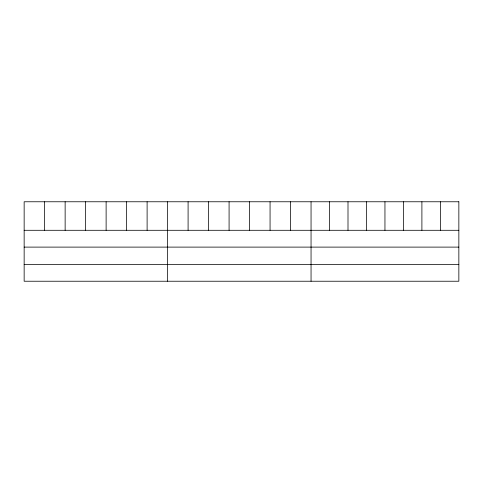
<?xml version="1.0" encoding="UTF-8"?>
<svg xmlns="http://www.w3.org/2000/svg" width="483" height="483" viewBox="0 0 483 483"><rect width="100%" height="100%" fill="white"/><g stroke="black" fill="none" stroke-linecap="round" stroke-linejoin="round"><path stroke-width="0.72" d="M24.15 230.294L458.85 230.294M24.15 247.109L458.85 247.109M24.15 264.424L458.85 264.424M440.375 201.767L440.375 230.294M421.9 201.767L421.9 230.294M403.426 201.767L403.426 230.294M384.951 201.767L384.951 230.294M366.476 201.767L366.476 230.294M348.001 201.767L348.001 230.294M329.527 201.767L329.527 230.294M311.052 201.767L311.052 281.233M290.561 201.767L290.561 230.294M270.063 201.767L270.063 230.294M249.572 201.767L249.572 230.294M229.081 201.767L229.081 230.294M208.59 201.767L208.59 230.294M188.092 201.767L188.092 230.294M167.601 201.767L167.601 281.233M147.11 201.767L147.11 230.294M126.612 201.767L126.612 230.294M106.121 201.767L106.121 230.294M85.63 201.767L85.63 230.294M65.139 201.767L65.139 230.294M44.641 201.767L44.641 230.294M458.85 201.767L24.15 201.767L24.15 281.233L458.85 281.233L458.85 201.767"/></g></svg>
